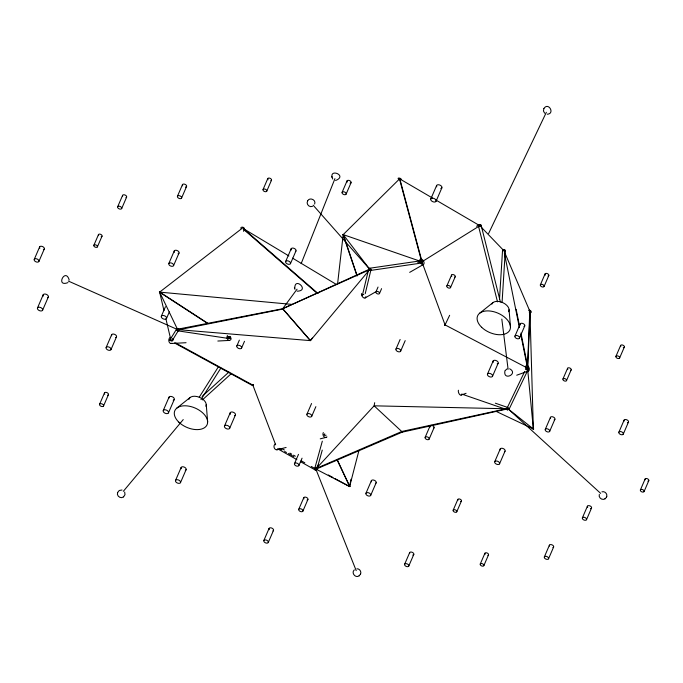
<?xml version="1.0" encoding="UTF-8"?>
<svg xmlns="http://www.w3.org/2000/svg" width="683" height="683" viewBox="0 0 683 683"><rect width="100%" height="100%" fill="white"/><g stroke="black" fill="none" stroke-linecap="round" stroke-linejoin="round"><path stroke-width="1.02" d="M370.126 269.452L282.438 308.827L369.853 269.025L369.699 268.291L369.99 270.519L422.068 262.964L421.752 260.693L422.051 262.946M421.368 261.922L422.427 261.657L421.539 261.93M316.109 469.127L402.244 432.126L402.236 431.596L402.133 432.177L508.365 408.733M370.015 270.494L369.904 269.426M527.413 368.12L529.795 311.405M527.711 368.146L530.093 311.431M499.521 298.992L502.526 250.55M502.073 302.467L505.275 250.866M445.316 324.476C446.212 325.168 444.061 325.714 445.282 324.442M294.936 289.37C293.391 275.369 310.62 290.796 297.182 291.189M332.749 179.108C327.516 167.326 348.595 175.531 335.575 180.517M69.214 280.03C65.38 266.908 55.169 287.603 67.95 282.6M282.446 308.622L282.907 309.023M123.538 496.882L125.006 494.654L124.665 491.999M307.606 200.973C305.805 203.961 309.399 207.88 312.532 206.317M354.298 569.853C350.831 572.883 355.672 578.697 359.275 575.718M360.581 573.993C361.623 571.569 359.523 568.606 356.902 568.768M543.864 108.58L543.463 111.013L544.667 113.224M547.245 114.24C555.381 113.779 548.355 101.639 543.907 108.495M282.395 308.605L282.958 308.682L177.503 329.24L177.811 328.412L177.409 330.717L177.52 329.223L177.717 329.974L282.745 309.092M253.154 384.751C251.848 386.279 253.999 385.016 253.094 384.657M369.657 268.24L421.727 260.658M337.556 284.137L343.19 234.602L399.632 178.818M527.968 368.12C526.755 367.864 527.677 368.385 527.985 368.077L520.933 333.039M243.635 231.383L244.019 228.233M117.647 492.417C116.119 495.841 120.797 499.333 123.632 496.814M504.891 371.082C503.072 381.353 518.832 373.703 509.638 368.777M374.694 402.688L374.122 405.822L315.811 469.016L356.202 570.646M350.985 479.253L349.619 486.544L315.811 469.016M314.65 204.046C316.451 199.632 309.279 196.866 307.581 201.024M606.752 496.456C607.554 493.724 604.643 490.915 601.945 491.828M229.326 337.726L229.044 338.537L229.223 336.514M606.769 496.404L606.444 497.284M362.494 294.825L368.718 268.957M365.217 293.673L370.954 269.794M358.942 450.515L349.619 486.544L334.798 478.493M599.307 494.466C598.137 497.805 602.56 500.912 605.3 498.633M314.718 468.615L322.316 441.167M316.912 469.417L322.256 450.106M360.607 573.942L359.164 575.795M117.63 492.469L119.286 490.471L122.026 490.018M301.169 263.604L334.943 178.639M495.363 403.201L508.348 407.683L507.614 409.894L508.246 408.776M34.244 259.369L39.631 246.913M38.88 261.469A2.544 1.52 23.4 0 0 35.977 258.712A2.544 1.52 23.4 0 0 34.824 261.085A2.544 1.52 23.4 0 0 38.88 261.469L44.275 249.013M37.497 307.939L43.2 294.766M42.585 310.236A2.792 1.665 23.4 0 0 39.401 307.213A2.792 1.665 23.4 0 0 38.137 309.809A2.792 1.665 23.4 0 0 42.585 310.236L48.288 297.062M93.87 245.282L98.48 234.628M97.387 246.87A1.938 1.153 23.4 0 0 95.185 244.779A1.938 1.153 23.4 0 0 94.305 246.58A1.938 1.153 23.4 0 0 97.387 246.87L102.006 236.216M117.672 206.761L122.607 195.364M121.659 208.571A2.186 1.306 23.4 0 0 119.166 206.198A2.186 1.306 23.4 0 0 118.176 208.238A2.186 1.306 23.4 0 0 121.659 208.571L126.594 197.165M106.138 347.485L111.653 334.738M110.953 349.662A2.647 1.579 23.4 0 0 107.94 346.802A2.647 1.579 23.4 0 0 106.744 349.261A2.647 1.579 23.4 0 0 110.953 349.662L116.469 336.915M177.469 196.217L182.472 184.649M181.558 198.07A2.245 1.34 23.4 0 0 178.997 195.637A2.245 1.34 23.4 0 0 177.981 197.728A2.245 1.34 23.4 0 0 181.558 198.07L186.561 186.502M99.607 404.225L104.49 392.921M103.526 405.992A2.151 1.289 23.4 0 0 101.075 403.662A2.151 1.289 23.4 0 0 100.094 405.668A2.151 1.289 23.4 0 0 103.526 405.992L108.418 394.689M168.829 263.518L174.276 250.934M173.55 265.644A2.587 1.545 23.4 0 0 170.596 262.844A2.587 1.545 23.4 0 0 169.427 265.252A2.587 1.545 23.4 0 0 173.55 265.644L178.997 253.069M161.35 316.195L165.448 306.727M166.49 318.517A2.817 1.682 23.4 0 0 163.271 315.461A2.817 1.682 23.4 0 0 161.999 318.09A2.817 1.682 23.4 0 0 166.49 318.517L169.358 311.883M163.254 410.526L169.034 397.164M263.049 189.515L267.77 178.596M168.453 412.882A2.852 1.708 23.4 0 0 165.201 409.791A2.852 1.708 23.4 0 0 163.911 412.447A2.852 1.708 23.4 0 0 168.453 412.882L174.233 399.521M266.737 191.18A2.023 1.212 23.4 0 0 264.432 188.995A2.023 1.212 23.4 0 0 263.51 190.873A2.023 1.212 23.4 0 0 266.737 191.18L271.467 180.261M175.54 480.422L181.14 467.479M236.856 345.922L239.366 340.117M180.483 482.65A2.706 1.622 23.4 0 0 177.392 479.714A2.706 1.622 23.4 0 0 176.163 482.241A2.706 1.622 23.4 0 0 180.483 482.65L186.083 469.716M241.569 348.057A2.587 1.545 23.4 0 0 238.623 345.248A2.587 1.545 23.4 0 0 237.445 347.664A2.587 1.545 23.4 0 0 241.569 348.057L244.505 341.278M285.673 261.478L291.171 248.774M290.463 263.647A2.63 1.571 23.4 0 0 287.466 260.795A2.63 1.571 23.4 0 0 286.271 263.245A2.63 1.571 23.4 0 0 290.463 263.647L295.961 250.934M224.511 425.987L230.248 412.728M229.65 428.309A2.817 1.682 23.4 0 0 226.432 425.253A2.817 1.682 23.4 0 0 225.159 427.882A2.817 1.682 23.4 0 0 229.65 428.309L235.387 415.051M342.098 192.341L347.041 180.91M346.093 194.143A2.194 1.315 23.4 0 0 343.592 191.769A2.194 1.315 23.4 0 0 342.601 193.81A2.194 1.315 23.4 0 0 346.093 194.143L351.045 182.72M306.932 414.222L311.559 403.533M311.679 416.365A2.604 1.554 23.4 0 0 308.707 413.548A2.604 1.554 23.4 0 0 307.529 415.973A2.604 1.554 23.4 0 0 311.679 416.365L315.879 406.65M294.493 463.595L298.497 454.349M263.843 540.518L269.076 528.437M298.864 465.567A2.399 1.434 23.4 0 0 296.132 462.972A2.399 1.434 23.4 0 0 295.047 465.208A2.399 1.434 23.4 0 0 298.864 465.567L302.065 458.173M375.94 291.906L378.041 287.048M268.248 542.515A2.416 1.443 23.4 0 0 265.499 539.894A2.416 1.443 23.4 0 0 264.398 542.148A2.416 1.443 23.4 0 0 268.248 542.515L273.482 530.435M379.483 293.511A1.947 1.161 23.4 0 0 377.272 291.402A1.947 1.161 23.4 0 0 376.384 293.212A1.947 1.161 23.4 0 0 379.483 293.511L381.584 288.653M430.819 198.924L436.625 185.511M298.753 509.296L303.773 497.694M436.053 201.289A2.869 1.716 23.4 0 0 432.783 198.172A2.869 1.716 23.4 0 0 431.477 200.853A2.869 1.716 23.4 0 0 436.053 201.289L441.858 187.868M302.868 511.149A2.254 1.349 23.4 0 0 300.289 508.707A2.254 1.349 23.4 0 0 299.274 510.807A2.254 1.349 23.4 0 0 302.868 511.149L307.888 499.546M395.969 349.081L400.127 339.477M400.631 351.182A2.553 1.528 23.4 0 0 397.711 348.415A2.553 1.528 23.4 0 0 396.558 350.797A2.553 1.528 23.4 0 0 400.631 351.182L405.198 340.621M446.853 285.946L451.557 275.078M450.507 287.603A2.006 1.195 23.4 0 0 448.219 285.426A2.006 1.195 23.4 0 0 447.314 287.295A2.006 1.195 23.4 0 0 450.507 287.603L455.211 276.735M365.951 493.271L371.398 480.67M370.673 495.406A2.595 1.554 23.4 0 0 367.719 492.597A2.595 1.554 23.4 0 0 366.54 495.013A2.595 1.554 23.4 0 0 370.673 495.406L376.128 482.804M425.133 437.342L430.059 425.961M429.112 439.135A2.177 1.306 23.4 0 0 426.627 436.77A2.177 1.306 23.4 0 0 425.637 438.802A2.177 1.306 23.4 0 0 429.112 439.135L434.038 427.754M404.643 564.226L409.663 552.632M487.5 374.053L493.152 361.008M408.75 566.079A2.254 1.349 23.4 0 0 406.18 563.637A2.254 1.349 23.4 0 0 405.156 565.737A2.254 1.349 23.4 0 0 408.75 566.079L413.77 554.485M492.503 376.316A2.749 1.639 23.4 0 0 489.378 373.345A2.749 1.639 23.4 0 0 488.132 375.898A2.749 1.639 23.4 0 0 492.503 376.316L498.155 363.271M514.956 336.13L520.241 323.921M540.364 284.828L545.085 273.917M519.447 338.162A2.459 1.468 23.4 0 0 516.638 335.49A2.459 1.468 23.4 0 0 515.52 337.786A2.459 1.468 23.4 0 0 519.447 338.162L524.723 325.945M544.044 286.493A2.023 1.212 23.4 0 0 541.739 284.307A2.023 1.212 23.4 0 0 540.825 286.186A2.023 1.212 23.4 0 0 544.044 286.493L548.773 275.582M453.17 510.192L457.823 499.452M456.756 511.806A1.964 1.17 23.4 0 0 454.511 509.68A1.964 1.17 23.4 0 0 453.623 511.516A1.964 1.17 23.4 0 0 456.756 511.806L461.401 501.066M494.748 461.665L500.246 448.953M499.538 463.834A2.63 1.571 23.4 0 0 496.541 460.982A2.63 1.571 23.4 0 0 495.346 463.433A2.63 1.571 23.4 0 0 499.538 463.834L505.044 451.121M480.251 564.038L484.904 553.29M562.946 379.014L567.582 368.299M483.837 565.652A1.964 1.178 23.4 0 0 481.6 563.526A1.964 1.178 23.4 0 0 480.704 565.353A1.964 1.178 23.4 0 0 483.837 565.652L488.49 554.903M545.265 429.394L550.481 417.339M566.506 380.627A1.955 1.17 23.4 0 0 564.278 378.51A1.955 1.17 23.4 0 0 563.39 380.329A1.955 1.17 23.4 0 0 566.506 380.627L571.142 369.913M549.653 431.374A2.408 1.443 23.4 0 0 546.904 428.762A2.408 1.443 23.4 0 0 545.811 431.007A2.408 1.443 23.4 0 0 549.653 431.374L554.869 419.319M615.929 356.355L620.642 345.453M619.601 358.012A2.015 1.204 23.4 0 0 617.304 355.826A2.015 1.204 23.4 0 0 616.39 357.704A2.015 1.204 23.4 0 0 619.601 358.012L624.313 347.118M544.351 556.901L549.414 545.179M548.526 558.788A2.297 1.375 23.4 0 0 545.913 556.303A2.297 1.375 23.4 0 0 544.872 558.438A2.297 1.375 23.4 0 0 548.526 558.788L553.597 547.074M618.892 432.168L624.091 420.156M582.386 517.834L587.414 506.231M623.255 434.132A2.399 1.434 23.4 0 0 620.523 431.545A2.399 1.434 23.4 0 0 619.438 433.773A2.399 1.434 23.4 0 0 623.255 434.132L628.454 422.128M586.501 519.695A2.254 1.349 23.4 0 0 583.931 517.253A2.254 1.349 23.4 0 0 582.906 519.353A2.254 1.349 23.4 0 0 586.501 519.695L591.521 508.092M640.398 489.916L645.111 479.031M644.069 491.572A2.015 1.204 23.4 0 0 641.772 489.395A2.015 1.204 23.4 0 0 640.859 491.265A2.015 1.204 23.4 0 0 644.069 491.572L648.773 480.687M171.271 340.476L170.716 340.843L171.032 340.476M496.703 411.661L533.355 428.975L527.558 368.128L445.06 324.903L449.645 315.29M488.601 233.518L546.349 112.302M506.982 408.323L524.715 371.441M525.62 369.546L526.533 367.659M509.048 409.271L528.591 368.607A1.135 0.589 25.7 0 0 527.327 367.437A1.135 0.589 25.7 0 0 526.789 368.308A1.135 0.589 25.7 0 0 528.565 368.649M315.572 468.734L315.879 469.383M505.13 370.57L507.102 368.871M606.367 497.42L604.976 498.846M529.641 311.388L530.239 311.371L529.658 311.482M533.047 428.95L533.645 428.924M533.654 429.001L533.082 429.052M402.005 431.425L505.872 408.869M316.366 468.103L318.56 464.466M169.922 339.938L176.573 329.112M172.039 340.911L178.69 330.085M199.24 397.19L218.569 366.523M200.973 399.606L220.874 368.035M445.06 324.903L421.898 261.811L343.19 234.602L369.836 269.375L310.398 340.621L282.677 308.725L297.054 289.199M68.274 281.029L177.631 329.599L310.398 340.621L312.327 338.076M123.299 491.342L183.24 419.584M367.736 271.714L369.836 269.375L313.113 205.156M507.887 408.443L508.084 409.168M369.708 269.017L370.041 269.7M202.142 396.413L228.856 372.107M202.381 399.922L231.46 373.481M176.846 408.084L190.19 397.446M479.671 313.207L493.015 302.56M241.62 228.711L159.634 292.119L163.98 310.62M476.546 226.269L479.295 224.63M365.064 297.959L375.078 292.213M409.68 272.363L423.34 264.526A3.082 1.793 60.2 0 0 422.598 259.805A3.082 1.793 60.2 0 0 419.755 261.102A3.082 1.793 60.2 0 0 423.34 264.526M177.734 329.966L177.571 329.223M479.594 225.339L480.175 225.586M316.579 468.273L401.946 431.434M461.136 395.073L466.096 393.297M516.724 375.206L528.633 370.946M170.818 340.032L170.707 340.458M276.931 449.79L286.109 447.467M320.242 438.845L326.363 437.299M177.452 330.785L229.027 338.529M349.372 486.45L349.884 486.544M349.816 486.646L336.95 459.591M417.731 262.417L421.898 261.811L479.825 225.706L436.087 200.136M178.69 329.454L180.799 329.172M171.245 343.489L186.066 342.712M217.834 341.03L229.479 340.416M479.56 225.108L479.799 226.193A0.982 0.444 -43.9 0 1 479.176 226.432M504.746 252.667L529.94 311.414L533.355 428.975L508.015 408.793L374.122 405.822L402.048 431.793M292.333 304.439L159.634 292.119L177.631 329.599M461.725 394.057L507.682 409.911M502.927 250.465L505.036 251.054M328.31 474.975L332.945 477.494M175.633 342.968L252.855 385.127L275.667 444.829M174.43 342.926L252.59 385.596M281.635 448.466L284.384 450.012M289.882 453.111L291.709 454.144M293.545 455.177L295.372 456.21M279.176 448.364L281.925 449.918M284.666 451.463L286.501 452.496M288.337 453.529L293.827 456.628M301.16 460.76L304.823 462.818M311.235 466.438L314.897 468.504M277.631 448.782L296.866 459.625M300.529 461.691L315.179 469.947M400.545 179.356L432.441 198.002M243.37 228.617L288.918 255.954M292.563 258.148L336.284 284.393M159.702 292.017L207.871 323.341M159.574 292.213L207.743 323.529M227.371 336.292L229.155 337.453M503.866 250.149L503.619 250.755M242.619 227.9L318.09 293.545M243.097 228.933L316.972 293.178M508.015 408.793L600.656 493.382M481.284 227.226L503.9 250.712M282.694 308.716L310.398 340.621M337.154 459.471L349.722 486.484M343.301 234.585L356.919 275.01M343.079 234.628L357.038 276.069M399.794 178.767L422.06 261.76M399.751 179.885L421.471 260.846M481.139 225.279L500.408 302.031M478.501 226.141L497.506 301.869M165.909 318.841L170.981 340.424M516.16 309.348L519.481 325.834M504.319 252.787L519.396 327.609M520.864 334.883L527.558 368.128M331.921 177.238L331.878 176.53M294.51 288.183L294.458 287.372M501.817 319.089L508.101 369.315M509.074 309.698L510.466 326.892M206.249 404.584L207.641 421.778M188.935 399.376A9.186 5.49 23.4 0 1 199.41 397.284A9.186 5.49 23.4 0 1 205.899 406.274M491.871 304.114A9.186 5.49 23.4 0 1 502.842 302.663A9.186 5.49 23.4 0 1 508.528 311.738M39.87 248.228A2.544 1.52 23.4 0 1 40.673 246.273A2.544 1.52 23.4 0 1 43.96 247.596A2.544 1.52 23.4 0 1 43.362 249.636M624.125 421.078A2.399 1.434 23.4 0 1 625.389 419.516A2.399 1.434 23.4 0 1 628.3 420.993A2.399 1.434 23.4 0 1 627.421 422.743M587.73 507.537A2.254 1.349 23.4 0 1 588.336 505.659A2.254 1.349 23.4 0 1 591.35 506.974A2.254 1.349 23.4 0 1 590.368 508.681M520.275 324.869A2.459 1.468 23.4 0 1 521.445 323.272A2.459 1.468 23.4 0 1 524.424 324.579A2.459 1.468 23.4 0 1 524.006 326.508M169.008 398.078A2.852 1.708 23.4 0 1 170.673 396.413A2.852 1.708 23.4 0 1 174.02 398.112A2.852 1.708 23.4 0 1 173.209 400.212M550.6 418.431A2.408 1.443 23.4 0 1 551.523 416.715A2.408 1.443 23.4 0 1 554.536 417.936A2.408 1.443 23.4 0 1 554.169 419.866M430.7 425.466A2.177 1.306 23.4 0 1 433.611 426.363A2.177 1.306 23.4 0 1 433.398 428.25M430.17 426.943A2.177 1.306 23.4 0 1 430.128 425.842M122.641 196.2A2.186 1.306 23.4 0 1 123.683 194.783A2.186 1.306 23.4 0 1 126.329 195.953A2.186 1.306 23.4 0 1 125.962 197.66M485.092 554.306A1.964 1.178 23.4 0 1 485.664 552.795A1.964 1.178 23.4 0 1 488.183 553.734A1.964 1.178 23.4 0 1 487.918 555.356M620.83 346.494A2.015 1.204 23.4 0 1 621.564 344.932A2.015 1.204 23.4 0 1 624.185 346.161A2.015 1.204 23.4 0 1 623.28 347.647M111.696 335.763A2.647 1.579 23.4 0 1 112.951 334.047A2.647 1.579 23.4 0 1 116.153 335.447A2.647 1.579 23.4 0 1 115.7 337.522M174.515 252.275A2.587 1.545 23.4 0 1 175.326 250.277A2.587 1.545 23.4 0 1 178.673 251.626A2.587 1.545 23.4 0 1 178.067 253.7M493.288 362.255A2.749 1.639 23.4 0 1 494.407 360.3A2.749 1.639 23.4 0 1 497.856 361.802A2.749 1.639 23.4 0 1 497.164 363.945M303.986 498.855A2.254 1.349 23.4 0 1 304.695 497.122A2.254 1.349 23.4 0 1 307.606 498.291A2.254 1.349 23.4 0 1 307.077 500.101M457.926 500.34A1.964 1.17 23.4 0 1 458.728 498.94A1.964 1.17 23.4 0 1 461.187 500.016A1.964 1.17 23.4 0 1 460.701 501.544M268.06 179.766A2.023 1.212 23.4 0 1 268.453 178.109A2.023 1.212 23.4 0 1 271.108 179.014A2.023 1.212 23.4 0 1 270.869 180.722M436.77 186.809A2.869 1.716 23.4 0 1 437.948 184.76A2.869 1.716 23.4 0 1 441.551 186.331A2.869 1.716 23.4 0 1 440.825 188.576M230.512 414.188A2.817 1.682 23.4 0 1 231.332 412.028A2.817 1.682 23.4 0 1 234.943 413.369A2.817 1.682 23.4 0 1 234.559 415.691M371.535 481.848A2.595 1.554 23.4 0 1 372.525 480.004A2.595 1.554 23.4 0 1 375.761 481.31A2.595 1.554 23.4 0 1 375.368 483.393M545.367 275.087A2.023 1.212 23.4 0 1 545.811 273.422A2.023 1.212 23.4 0 1 548.483 274.412A2.023 1.212 23.4 0 1 548.048 276.077M181.277 468.709A2.706 1.622 23.4 0 1 182.318 466.788A2.706 1.622 23.4 0 1 185.708 468.154A2.706 1.622 23.4 0 1 185.289 470.331M43.345 296.029A2.792 1.665 23.4 0 1 44.412 294.049A2.792 1.665 23.4 0 1 47.895 295.457A2.792 1.665 23.4 0 1 47.468 297.694M500.289 449.969A2.63 1.571 23.4 0 1 501.467 448.27A2.63 1.571 23.4 0 1 504.635 449.559A2.63 1.571 23.4 0 1 504.438 451.659M182.685 185.81A2.245 1.34 23.4 0 1 183.505 184.069A2.245 1.34 23.4 0 1 186.425 185.434A2.245 1.34 23.4 0 1 185.417 187.091M409.698 553.495A2.254 1.349 23.4 0 1 410.884 552.026A2.254 1.349 23.4 0 1 413.625 553.418A2.254 1.349 23.4 0 1 412.788 555.066M451.839 276.239A2.006 1.195 23.4 0 1 452.274 274.592A2.006 1.195 23.4 0 1 454.929 275.573A2.006 1.195 23.4 0 1 454.494 277.221M645.145 479.808A2.015 1.204 23.4 0 1 646.203 478.493A2.015 1.204 23.4 0 1 648.645 479.739A2.015 1.204 23.4 0 1 647.902 481.208M291.299 249.961A2.63 1.571 23.4 0 1 292.247 248.1A2.63 1.571 23.4 0 1 295.508 249.321A2.63 1.571 23.4 0 1 295.363 251.472M104.798 394.168A2.151 1.289 23.4 0 1 105.267 392.392A2.151 1.289 23.4 0 1 108.119 393.451A2.151 1.289 23.4 0 1 107.649 395.218M347.246 182.045A2.194 1.315 23.4 0 1 347.989 180.346A2.194 1.315 23.4 0 1 350.84 181.584A2.194 1.315 23.4 0 1 350.089 183.283M549.456 546.067A2.297 1.375 23.4 0 1 550.541 544.582A2.297 1.375 23.4 0 1 553.324 545.794A2.297 1.375 23.4 0 1 552.931 547.595M269.298 529.692A2.416 1.443 23.4 0 1 269.947 527.848A2.416 1.443 23.4 0 1 273.012 528.898A2.416 1.443 23.4 0 1 272.927 530.922M98.659 235.626A1.938 1.153 23.4 0 1 99.317 234.124A1.938 1.153 23.4 0 1 101.827 235.217A1.938 1.153 23.4 0 1 101.169 236.719M567.855 369.435A1.955 1.17 23.4 0 1 568.239 367.83A1.955 1.17 23.4 0 1 570.8 368.7A1.955 1.17 23.4 0 1 570.57 370.357M461.495 394.757A3.014 1.511 70.3 0 1 459.266 394.014A3.014 1.511 70.3 0 1 458.404 390.241M326.978 436.907A3.014 2.39 75.8 0 1 323.785 436.471A3.014 2.39 75.8 0 1 323.341 432.552M278.186 449.098A3.014 2.39 75.8 0 1 274.506 448.381A3.014 2.39 75.8 0 1 275.223 444.078M365.798 296.695A3.082 1.793 60.2 0 1 363.33 297.592A3.082 1.793 60.2 0 1 361.469 293.579M171.885 343.267A3.082 2.186 87 0 1 168.906 341.304A3.082 2.186 87 0 1 170.494 337.402M171.168 337.376A3.082 2.186 87 0 1 171.595 337.513M172.62 338.478A3.082 2.186 87 0 1 173.149 340.168M231.247 338.614A3.082 2.186 87 0 1 228.207 340.032A3.082 2.186 87 0 1 227.379 335.592M528.676 310.534A1.554 0.931 40.8 0 1 530.469 310.645A1.554 0.931 40.8 0 1 531.101 312.455A1.554 0.931 40.8 0 1 529.18 311.986M362.357 295.295A1.571 0.64 17.2 0 1 362.332 294.569A1.571 0.64 17.2 0 1 363.791 294.629M398.556 179.014A1.571 0.64 17.2 0 1 398.616 178.067A1.571 0.64 17.2 0 1 400.776 178.673A1.571 0.64 17.2 0 1 400.588 179.578M241.406 228.643A1.571 0.888 6.9 0 1 241.338 227.354A1.571 0.888 6.9 0 1 243.575 227.533A1.571 0.888 6.9 0 1 243.507 228.814M479.125 225.484A1.221 0.538 59.1 0 1 479.662 224.741A1.221 0.538 59.1 0 1 480.601 226.415M324.434 435.037A1.187 0.683 -16.3 0 1 324.809 433.953M230.316 337.018A1.221 1.118 40 0 1 229.189 338.512A1.221 1.118 40 0 1 228.148 336.787M504.08 250.046A0.982 0.444 -43.9 0 1 504.66 250.132A0.982 0.444 -43.9 0 1 504.319 250.917M480.004 225.04A0.982 0.444 -43.9 0 1 480.584 225.185A0.982 0.444 -43.9 0 1 480.098 226.064M326.107 435.216A1.17 0.862 15.5 0 1 324.229 434.277M316.545 468.436A1.17 0.862 15.5 0 1 316.562 469.767A1.17 0.862 15.5 0 1 314.82 469.341A1.17 0.862 15.5 0 1 315.392 468.154M371.023 269.409A1.195 1.033 13.5 0 1 369.503 270.357A1.195 1.033 13.5 0 1 368.854 268.726A1.195 1.033 13.5 0 1 370.784 268.803M316.229 469.452A1.135 0.581 -60.6 0 1 315.085 469.759A1.135 0.581 -60.6 0 1 315.87 468.103M508.835 408.673A1.135 0.589 25.7 0 1 508.562 409.518A1.135 0.589 25.7 0 1 507.051 408.724A1.135 0.589 25.7 0 1 507.734 408.093M172.005 339.929A1.17 1.135 31.6 0 1 171.868 341.176M169.828 340.467A1.17 1.135 31.6 0 1 170.673 339.314M502.543 250.934A1.383 1.246 3.6 0 1 504.319 249.526A1.383 1.246 3.6 0 1 504.857 251.626M479.116 226.705A1.392 1.067 -14.1 0 1 478.715 225.185A1.392 1.067 -14.1 0 1 480.738 224.809A1.392 1.067 -14.1 0 1 480.755 226.406M252.343 385.195L253.069 384.734L252.351 385.127M159.395 291.983L159.856 292.333L159.404 291.94M444.531 324.98C445.128 326.141 445.572 323.383 444.531 324.98M401.749 431.69L402.022 432.151L401.749 431.656M342.917 234.508L343.447 234.781L342.926 234.457M178.852 422.188A17.604 10.527 23.4 0 0 206.958 425.022A17.604 10.527 23.4 0 0 187.048 405.89A17.604 10.527 23.4 0 0 178.852 422.188M481.677 327.311A17.604 10.527 23.4 0 0 509.783 330.137A17.604 10.527 23.4 0 0 489.873 311.004A17.604 10.527 23.4 0 0 481.677 327.311M525.816 366.984A3.014 1.511 70.3 0 0 528.488 370.997A3.014 1.511 70.3 0 0 528.377 366.412A3.014 1.511 70.3 0 0 525.816 366.984M228.25 337.974A1.571 0.888 6.9 0 0 230.76 337.615A1.571 0.888 6.9 0 0 228.651 336.48A1.571 0.888 6.9 0 0 228.25 337.974M176.59 330.068A1.17 1.135 31.6 0 0 178.587 330.265A1.17 1.135 31.6 0 0 177.717 328.463A1.17 1.135 31.6 0 0 176.59 330.068"/></g></svg>
